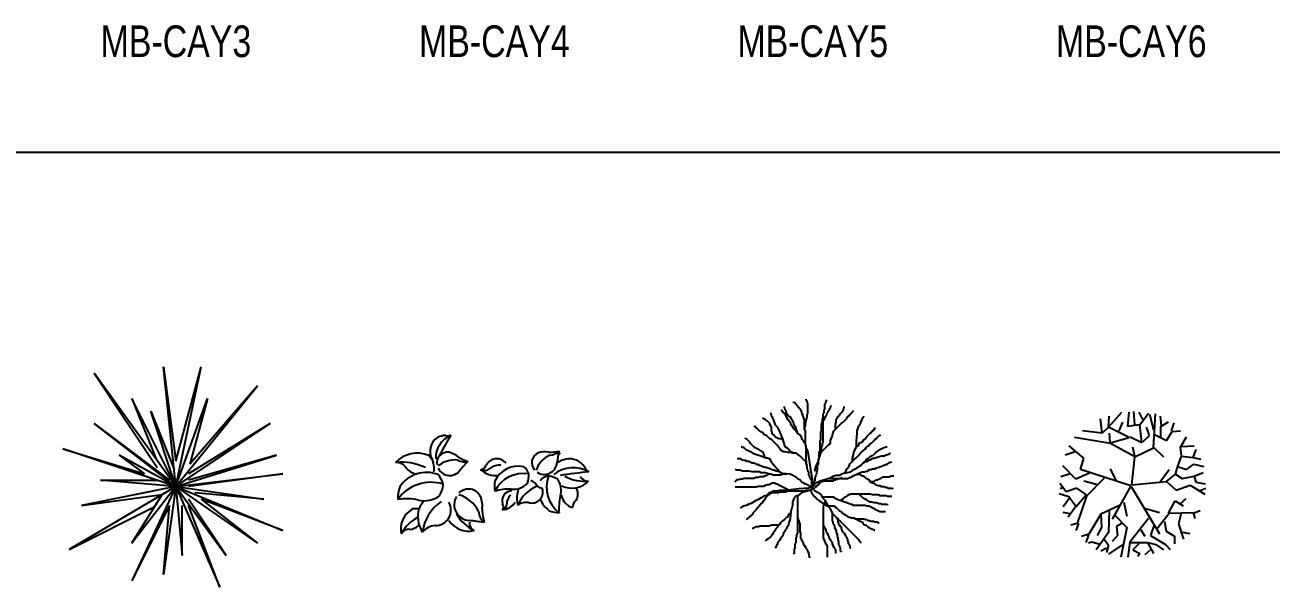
# Model space of a CAD drawing. Header units: millimetres. Extents: x 21129 to 2803301, y -510327 to 166837.
# Drawn here: x 231672 to 247403, y -114693 to -107597 of the extents above; entities that cross this region are included whole.
import ezdxf
from ezdxf.enums import TextEntityAlignment as Align

# ---------------------------------------------------------------- set-up
doc = ezdxf.new("R2010")
doc.units = ezdxf.units.MM
doc.layers.add('....13_TNT_F_TREE', color=76, linetype='Continuous', transparency=0.5)
doc.layers.add('....20_TNT_N_TEXT', color=9, linetype='Continuous')
doc.styles.add('.TNT_A_TXT_3_NOTE', font='uromans.shx', dxfattribs={"width": 0.8})

# ---------------------------------------------------------------- blocks, each defined once
blk = doc.blocks.new('mb-cay23')
for p, q in [((417.4, 203.6), (414.1, 207.2)), ((-568.5, -37.2), (-564.3, -33))]:
    blk.add_line(p, q)
for centre, radius, start, end in [((-210.9, 177.3), 159.5, 113.24284, 181.26672), ((-303.2, 191.7), 130.2, 92.13586, 115.48298), ((1771.3, -929.9), 2398.8, 148.49121, 151.99036), ((-293.9, 372), 52.2, 254.29606, 292.58316), ((-302.6, 222.5), 103.5, 123.1109, 210.17785), ((-487.2, 22.9), 187.3, 67.07665, 136.97373), ((-485.8, 116.9), 106.2, 346.18787, 47.61299), ((-296, 149.6), 66.8, 80.6174, 192.05074), ((-250.3, 5.3), 161.9, 83.1043, 129.80405), ((-314.5, 87.7), 131.2, 49.02134, 77.06926), ((-188.6, 244), 88.7, 241.52665, 284.23866), ((-94.2, 395), 247.8, 237.19368, 252.95389), ((1053.7, -985.7), 1672.6, 136.85723, 139.44468), ((15.1, 98.6), 76.3, 39.61212, 149.54263), ((302.7, 149.4), 66.8, 111.82008, 223.25342), ((416.5, 49.7), 161.9, 114.30698, 161.00673), ((319, 86.9), 131.2, 80.22402, 108.27194), ((348.2, 463.9), 247.8, 268.39636, 284.15657), ((345.7, 285.9), 88.7, 272.72933, 315.44134), ((474.2, 44.5), 129.4, 70.23486, 127.94756), ((2045.3, -122.4), 1672.6, 168.05991, 170.64736), ((443.1, 21.8), 162.7, 39.25982, 62.60693), ((-581.9, -177.5), 330.8, 63.60859, 97.3267), ((-617.8, 78.3), 72.6, 31.60659, 94.95917), ((-427.4, -114.7), 203.2, 68.86284, 146.62924), ((-470.6, 189.1), 112.5, 217.3971, 260.55409), ((-282, 149.1), 80.2, 205.353, 323.90337), ((-94, 149.8), 45.1, 279.18939, 343.83887), ((-63.6, 154.9), 54.7, 244.99369, 309.24764), ((10.9, 216.7), 148.1, 228.74949, 275.46242), ((33.6, 34.5), 100, 85.44148, 128.70474), ((186.8, -124.2), 207, 81.43215, 153.06332), ((150.5, -34.2), 162.5, 77.55027, 155.31667), ((112.4, 37.4), 113.7, 22.25792, 49.98636), ((66, 71.9), 151.9, 339.81339, 3.23663), ((315, 156.2), 80.2, 236.55568, 355.10605), ((498.4, -81), 199.4, 60.36679, 128.39067), ((890.3, -2891.8), 2998.5, 95.61516, 99.11431), ((629.9, 148.7), 65.3, 201.42002, 239.70711), ((-399.5, -232.7), 258.8, 72.74473, 144.37589), ((-461, -19), 142.2, 13.57049, 41.29893), ((-511.8, 32.4), 189.9, 331.12596, 354.54921), ((202.8, 0), 202.8, 170.44417, 188.63626), ((117.9, 110.7), 128.6, 265.00595, 314.82419), ((352.6, -203.3), 221.6, 112.38122, 157.19826), ((211.1, -25.4), 65.7, 22.25824, 73.59873), ((441.6, -21.5), 162.5, 156.27014, 159.80812), ((364, -44.8), 113.7, 100.97778, 128.70623), ((537, -3.4), 207, 160.15202, 231.78318), ((321, -83.6), 151.9, 58.53326, 81.9565), ((293.1, -25.1), 128.6, 343.72582, 33.54405), ((490.3, 140), 149.8, 244.48395, 314.38103), ((573.2, 296.7), 264.6, 241.01589, 274.73399), ((592.7, 91), 58.1, 209.01388, 272.36647), ((-356.4, -82.3), 253.4, 161.75675, 179.94883), ((-554.4, -455.7), 377.7, 78.38825, 98.44243), ((-440.4, 70.6), 160.8, 256.31852, 306.13676), ((-153.3, -114.6), 100.2, 149.19368, 267.74405), ((-280.5, -247.5), 202.4, 26.94499, 73.64473), ((-162.5, -99.6), 83.5, 24.45808, 135.89142), ((-239.6, -123.6), 164, 352.86203, 20.90994), ((91.3, -319.2), 302.2, 87.07568, 107.12986), ((109.1, -89.6), 61, 89.35821, 199.28873), ((157.9, -111.5), 80, 135.18757, 178.45083), ((276.6, -74.5), 135.4, 169.02456, 198.48672), ((253.4, -63.2), 110.6, 152.64536, 172.45332), ((237.3, -35.8), 69.1, 254.09897, 17.06624), ((77.8, -447.1), 486.9, 62.40878, 66.49888), ((709.5, -135.3), 302.2, 165.79555, 185.84972), ((518.3, -39.9), 96.3, 188.82008, 254.92532), ((458.8, -48.6), 69.1, 327.2015, 35.79955), ((-441.1, -270.8), 149.8, 120.53083, 190.4279), ((-500.9, -225.2), 85, 71.28092, 101.06716), ((-344.8, -188.1), 138.3, 134.97872, 187.84843), ((-178.8, -324), 277.1, 124.28658, 172.59337), ((-371, -149.7), 97.1, 268.1982, 31.16547), ((10.3, -145.4), 110.9, 185.36733, 228.07935), ((232.8, -138.4), 309.8, 181.03436, 196.79457), ((21.5, -129.8), 36.1, 328.93548, 33.58496), ((34.9, -31.2), 118.5, 278.49558, 325.20851), ((34.1, -108.6), 43.8, 294.73978, 358.99373), ((201.7, -194.4), 93.7, 79.75393, 124.74426), ((441.6, -21.5), 162.5, 201.20139, 234.03653), ((418.3, 36.5), 202.8, 249.16404, 267.35613), ((557.7, -136), 64.5, 129.22992, 177.21358), ((-357.4, -427.1), 264.6, 118.30098, 150.78087), ((-313, -194), 169.2, 184.41967, 213.88183), ((-161.9, -132.9), 149.8, 213.23597, 283.13305), ((-9.7, -42), 264.6, 209.76791, 243.48602), ((-99.8, -227.9), 58.1, 177.76591, 241.11849), ((-401.7, -2291.2), 2090.8, 80.69792, 83.28537), ((-538.9, -328.4), 58.1, 85.06076, 148.41334), ((-540, -181), 90, 270.85127, 314.00826), ((-363.6, -363.4), 117.2, 95.14905, 140.13937)]:
    blk.add_arc(centre, radius, start, end)
blk = doc.blocks.new('mb-cay22')
for p, q in [((0, 0), (-515.9, 714.4)), ((-515.9, 714.4), (-119.1, 119.1)), ((0, 0), (-79.4, 754.1)), ((-79.4, 754.1), (0, 158.7)), ((0, 0), (158.7, 754.1)), ((0, 158.7), (158.7, 754.1)), ((0, 0), (515.9, 635)), ((515.9, 635), (87.8, 140.6)), ((0, 0), (-277.8, 555.6)), ((-277.8, 555.6), (-124.5, 172.4)), ((0, 0), (198.4, 555.6)), ((198.4, 555.6), (87.8, 140.6)), ((0, 0), (-158.7, 476.2)), ((-158.7, 476.2), (-11.3, 107.7)), ((0, 0), (-515.9, 396.9)), ((-515.9, 396.9), (-39.7, 39.7)), ((0, 0), (595.3, 396.9)), ((595.3, 396.9), (79.4, 79.4)), ((0, 0), (-714.4, 238.1)), ((-714.4, 238.1), (-198.4, 79.4)), ((0, 0), (-357.2, 198.4)), ((-357.2, 198.4), (-198.4, 79.4)), ((0, 0), (635, 198.4)), ((635, 198.4), (79.4, 39.7)), ((0, 0), (674.7, 79.4)), ((674.7, 79.4), (79.4, 0)), ((0, 0), (-674.7, -396.9)), ((0, 0), (-595.3, -119.1)), ((0, 0), (-476.2, 39.7)), ((-476.2, 39.7), (-119.1, 39.7)), ((0, 0), (-277.8, -595.3)), ((0, 0), (-277.8, -357.2)), ((0, 0), (-79.4, -555.6)), ((0, 0), (277.8, -635)), ((0, 0), (39.7, -436.6)), ((0, 0), (317.5, -436.6)), ((0, 0), (674.7, -277.8)), ((0, 0), (555.6, -79.4)), ((0, 0), (515.9, -357.2)), ((-595.3, -119.1), (-86.3, -50.8)), ((-277.8, -357.2), (-86.3, -50.8)), ((555.6, -79.4), (119.1, -39.7)), ((-674.7, -396.9), (-133.5, -126.3)), ((-39.7, -119.1), (-277.8, -595.3)), ((-79.4, -555.6), (-39.7, -119.1)), ((39.7, -436.6), (39.7, -119.1)), ((317.5, -436.6), (79.4, -79.4)), ((277.8, -635), (79.4, -119.1)), ((674.7, -277.8), (158.7, -79.4)), ((158.7, -79.4), (515.9, -357.2)), ((-277.8, -595.3), (-277.8, -595.3))]:
    blk.add_line(p, q)
blk = doc.blocks.new('mb-cay25')
for p, q in [((22.2, 389.3), (15.9, 473.4)), ((-184.2, 335.9), (-193.9, 427.6)), ((-143.1, 374.2), (-60.4, 469.4)), ((-143.1, 374.2), (-139.8, 442.7)), ((-76.4, 351), (-54.1, 404.9)), ((-22.2, 378.2), (-12.6, 469.4)), ((73, 423.6), (50.8, 469.4)), ((54.1, 389.3), (108.3, 461.8)), ((143.1, 355.1), (117.5, 454.3)), ((139.8, 244.3), (152.8, 458.3)), ((191, 381.8), (184.2, 442.7)), ((187.6, 378.2), (235.4, 408.5)), ((254.3, 351), (270.3, 400.9)), ((-184.2, 335.9), (-308.5, 351)), ((-143.1, 374.2), (-184.2, 335.9)), ((-12.6, 309.2), (-143.1, 374.2)), ((-133.5, 278.5), (-136.8, 335.9)), ((50.8, 389.3), (-22.2, 378.2)), ((66.7, 278.5), (54.1, 389.3)), ((73, 282.5), (114.6, 320.8)), ((114.6, 320.8), (95.3, 374.2)), ((146.5, 328.4), (222.4, 290.1)), ((187.6, 313.3), (187.6, 378.2)), ((222.4, 290.1), (257.7, 347.5)), ((257.7, 347.5), (311.4, 351)), ((-298.8, 179.3), (-391.2, 255.9)), ((-130.5, 271), (-359.3, 309.2)), ((-133.5, 275), (-12.6, 309.2)), ((22.2, 187.4), (-130.5, 271)), ((-6.3, 313.3), (66.7, 278.5)), ((22.2, 190.9), (9.7, 248.3)), ((22.2, 187.4), (139.8, 244.3)), ((139.8, 248.3), (203.6, 187.4)), ((311.4, 248.3), (349.6, 313.3)), ((318.1, 194.9), (311.4, 248.3)), ((314.8, 251.8), (397.5, 255.9)), ((-353, 217.6), (-416.3, 198.4)), ((-321.1, 106.8), (-298.8, 179.3)), ((2.8, 10.7), (22.2, 187.4)), ((292.5, 122.4), (318.1, 190.9)), ((318.1, 190.9), (391.2, 183.3)), ((391.2, 183.3), (410, 233.2)), ((391.2, 183.3), (439, 171.7)), ((-384.9, 80.1), (-445.3, 61.4)), ((-349.6, 45.8), (-432.3, 129.9)), ((-264, 84.1), (-349.6, 45.8)), ((-3.4, 4), (-321.1, 106.6)), ((-92.3, 34.2), (-130.5, 110.8)), ((181.3, 26.7), (238.4, 106.8)), ((279.9, 76.6), (292.5, 122.4)), ((292.5, 125.9), (349.6, 106.8)), ((349.6, 106.8), (394.1, 141.5)), ((394.1, 141.5), (457.9, 125.9)), ((397.5, 65), (454.5, 88.1)), ((-410, -34.2), (-451.6, 19.1)), ((-219.5, 11.6), (-298.8, 34.2)), ((-171.7, 53.4), (-282.9, -60.9)), ((-3.4, 4), (-121, -205.9)), ((0, 0), (177.3, -299.8)), ((2.8, 10.7), (222.4, 30.7)), ((222.4, 30.7), (279.9, 76.6)), ((222.4, 30.7), (282.9, -22.7)), ((279.9, 76.6), (321.1, 49.9)), ((282.9, -22.7), (371.9, 7.6)), ((321.1, 49.9), (397.5, 65)), ((371.9, 7.6), (464.2, -49.4)), ((397.5, 65), (407.1, 26.7)), ((407.1, 26.7), (467.5, 15.6)), ((-394.1, -65), (-454.5, -45.8)), ((-432.3, -7.6), (-448.2, -15.1)), ((-384.9, -68.5), (-429.3, -129.4)), ((-343.3, -11.1), (-410, -34.2)), ((-346.7, -129.4), (-394.1, -65)), ((-286.2, -56.9), (-346.7, -129.4)), ((-282.9, -53.4), (-343.3, -11.1)), ((-282.9, -60.9), (-340.4, -232.7)), ((311.4, -106.8), (346.2, -76.1)), ((429.3, -26.7), (470.5, -11.1)), ((-349.6, -125.9), (-397.5, -194.4)), ((-70.1, -118.4), (-191, -175.3)), ((-139.8, -152.6), (-143.1, -290.1)), ((-47.8, -99.2), (-28.5, -186.9)), ((82.7, -137.5), (178, -164.2)), ((235.4, -167.7), (276.6, -91.7)), ((276.6, -91.7), (327.4, -121.9)), ((391.2, -167.7), (435.6, -152.6)), ((-384.9, -171.7), (-429.3, -164.2)), ((-340.4, -232.7), (-381.5, -244.3)), ((-333.7, -232.7), (-349.6, -278.5)), ((-191, -175.3), (-266.9, -301.2)), ((-191, -175.3), (-187.6, -259.4)), ((-104.9, -179.3), (-28.5, -259.4)), ((-60.4, -232.7), (-92.3, -251.8)), ((108.3, -202), (-9.7, -351)), ((162, -266.9), (238.4, -167.7)), ((209.8, -221.1), (219.5, -282)), ((238.4, -167.7), (391.2, -164.2)), ((314.8, -167.7), (298.8, -236.7)), ((391.2, -164.2), (400.8, -202)), ((-266.9, -301.2), (-314.8, -316.8)), ((-270.3, -305.2), (-286.2, -354.6)), ((-143.1, -290.1), (-222.4, -400.4)), ((-187.6, -259.4), (-216.1, -309.2)), ((-86, -309.2), (-120.9, -347)), ((-92.3, -251.8), (-86, -309.2)), ((-28.5, -259.4), (-66.7, -446.2)), ((60.4, -274.5), (86, -312.8)), ((143.1, -247.8), (120.9, -309.2)), ((120.9, -309.2), (216.1, -366.2)), ((219.5, -282), (273.6, -312.8)), ((273.6, -312.8), (273.6, -362.6)), ((298.8, -236.7), (330.7, -331.9)), ((308.5, -286.1), (368.9, -297.7)), ((-251, -351), (-270.3, -358.6)), ((-193.9, -366.2), (-251, -351)), ((-155.7, -389.3), (-191, -408.5)), ((-171.7, -331.9), (-143.1, -370.2)), ((-143.1, -370.2), (-155.7, -416)), ((-47.8, -362.6), (-143.1, -427.1)), ((-9.7, -351), (-22.2, -446.2)), ((-6.3, -354.6), (101.6, -354.6)), ((47.8, -362.6), (9.7, -400.4)), ((101.6, -354.6), (139.8, -423.6)), ((104.9, -354.6), (155.7, -366.2)), ((155.7, -366.2), (203.6, -400.4)), ((216.1, -366.2), (244.7, -396.9)), ((9.7, -400.4), (54.1, -423.6)), ((54.1, -423.6), (41.5, -442.7)), ((120.9, -400.4), (86, -431.1))]:
    blk.add_line(p, q)
blk = doc.blocks.new('mb-cay24')
for p, q in [((-194.3, 479.4), (-199.4, 484.5)), ((-184.1, 464.1), (-194.3, 479.4)), ((-179, 494.7), (-179, 504.9)), ((-173.9, 489.6), (-179, 494.7)), ((-173.9, 484.5), (-173.9, 489.6)), ((-168.8, 474.3), (-173.9, 484.5)), ((-168.8, 469.2), (-168.8, 474.3)), ((-122.8, 530.4), (-122.8, 535.1)), ((-117.8, 530.4), (-122.8, 530.4)), ((-112.7, 525.3), (-117.8, 530.4)), ((-107.6, 525.3), (-112.7, 525.3)), ((-107.6, 520.2), (-107.6, 525.3)), ((-92.3, 504.9), (-107.6, 520.2)), ((-87.2, 494.7), (-92.3, 504.9)), ((-82.1, 494.7), (-87.2, 494.7)), ((-82.1, 489.6), (-82.1, 494.7)), ((-77, 484.5), (-82.1, 489.6)), ((-71.9, 474.3), (-77, 484.5)), ((-71.9, 469.2), (-71.9, 474.3)), ((-41.2, 545.7), (-41.2, 550.2)), ((-36.1, 535.5), (-41.2, 545.7)), ((-31, 520.2), (-36.1, 535.5)), ((-31, 459), (-31, 520.2)), ((71, 484.5), (76.1, 484.5)), ((71, 464.1), (71, 484.5)), ((76.1, 520.2), (81.2, 525.3)), ((76.1, 484.5), (76.1, 520.2)), ((81.2, 535.5), (86.3, 535.5)), ((81.2, 525.3), (81.2, 535.5)), ((86.3, 545.7), (87.1, 546.5)), ((86.3, 535.5), (86.3, 545.7)), ((96.5, 474.3), (101.6, 479.4)), ((96.5, 469.2), (96.5, 474.3)), ((101.6, 484.5), (106.7, 484.5)), ((101.6, 479.4), (101.6, 484.5)), ((106.7, 494.7), (111.8, 494.7)), ((106.7, 484.5), (106.7, 494.7)), ((111.8, 504.9), (116.9, 504.9)), ((111.8, 494.7), (111.8, 504.9)), ((116.9, 504.9), (116.9, 510)), ((183.3, 469.2), (193.5, 484.5)), ((193.5, 489.6), (198.6, 494.7)), ((193.5, 484.5), (193.5, 489.6)), ((198.6, 494.7), (198.6, 504.9)), ((239.4, 459), (259.8, 479.4)), ((-301.4, 423.3), (-318.2, 431.7)), ((-286.2, 413.1), (-301.4, 423.3)), ((-270.9, 397.8), (-286.2, 413.1)), ((-270.9, 392.7), (-270.9, 397.8)), ((-260.7, 448.8), (-265.8, 464.1)), ((-255.6, 438.6), (-260.7, 448.8)), ((-250.5, 428.4), (-255.6, 438.6)), ((-245.4, 418.2), (-250.5, 428.4)), ((-235.1, 387.6), (-245.4, 418.2)), ((-173.9, 459), (-184.1, 464.1)), ((-168.8, 443.7), (-173.9, 459)), ((-163.7, 459), (-168.8, 469.2)), ((-168.8, 438.6), (-168.8, 443.7)), ((-163.7, 433.5), (-168.8, 438.6)), ((-158.6, 453.9), (-163.7, 459)), ((-158.6, 423.3), (-163.7, 433.5)), ((-153.5, 443.7), (-158.6, 453.9)), ((-148.4, 413.1), (-158.6, 423.3)), ((-148.4, 438.6), (-153.5, 443.7)), ((-143.3, 438.6), (-148.4, 438.6)), ((-143.3, 402.9), (-148.4, 413.1)), ((-138.2, 433.5), (-143.3, 438.6)), ((-138.2, 397.8), (-143.3, 402.9)), ((-133.1, 423.3), (-138.2, 433.5)), ((-138.2, 392.7), (-138.2, 397.8)), ((-128, 418.2), (-133.1, 423.3)), ((-122.8, 402.9), (-128, 418.2)), ((-117.8, 387.6), (-122.8, 402.9)), ((-66.8, 464.1), (-71.9, 469.2)), ((-66.8, 459), (-66.8, 464.1)), ((-61.7, 448.8), (-66.8, 459)), ((-61.7, 443.7), (-61.7, 448.8)), ((-56.5, 433.5), (-61.7, 443.7)), ((-56.5, 428.4), (-56.5, 433.5)), ((-51.4, 418.2), (-56.5, 428.4)), ((-51.4, 362.1), (-51.4, 418.2)), ((-46.3, 397.8), (-41.2, 413.1)), ((-46.3, 382.5), (-46.3, 397.8)), ((-41.2, 423.3), (-36.1, 433.5)), ((-41.2, 413.1), (-41.2, 423.3)), ((-36.1, 453.9), (-31, 459)), ((-36.1, 433.5), (-36.1, 453.9)), ((55.7, 392.7), (60.8, 402.9)), ((60.8, 423.3), (65.9, 433.5)), ((60.8, 402.9), (60.8, 423.3)), ((65.9, 459), (71, 464.1)), ((65.9, 433.5), (65.9, 459)), ((65.9, 413.1), (71, 418.2)), ((65.9, 280.6), (65.9, 413.1)), ((71, 423.3), (76.1, 428.4)), ((71, 418.2), (71, 423.3)), ((76.1, 433.5), (81.2, 443.7)), ((76.1, 428.4), (76.1, 433.5)), ((81.2, 443.7), (86.3, 448.8)), ((86.3, 448.8), (91.4, 464.1)), ((91.4, 464.1), (96.5, 469.2)), ((132.3, 351.9), (178.2, 397.8)), ((142.5, 392.7), (147.6, 408)), ((147.6, 423.3), (152.7, 428.4)), ((147.6, 408), (147.6, 423.3)), ((152.7, 428.4), (157.8, 438.6)), ((157.8, 438.6), (168, 448.8)), ((168, 448.8), (173.1, 459)), ((173.1, 459), (183.3, 469.2)), ((178.2, 397.8), (193.5, 408)), ((193.5, 408), (203.7, 418.2)), ((203.7, 418.2), (213.9, 428.4)), ((213.9, 428.4), (224.1, 443.7)), ((224.1, 443.7), (229.2, 448.8)), ((229.2, 448.8), (234.3, 448.8)), ((234.3, 453.9), (239.4, 459)), ((234.3, 448.8), (234.3, 453.9)), ((290.4, 382.5), (300.6, 397.8)), ((300.6, 397.8), (305.7, 413.1)), ((305.7, 413.1), (310.9, 423.3)), ((310.9, 423.3), (316, 433.5)), ((316, 433.5), (321.1, 438.6)), ((321.1, 443.7), (321.1, 443.8)), ((321.1, 438.6), (321.1, 443.7)), ((-367.8, 377.5), (-370.3, 379.9)), ((-362.7, 377.5), (-367.8, 377.5)), ((-357.6, 367.2), (-362.7, 377.5)), ((-352.5, 367.2), (-357.6, 367.2)), ((-342.3, 357.1), (-352.5, 367.2)), ((-332.1, 346.8), (-342.3, 357.1)), ((-311.7, 336.7), (-332.1, 346.8)), ((-306.5, 326.4), (-311.7, 336.7)), ((-291.3, 321.4), (-306.5, 326.4)), ((-281.1, 311.1), (-291.3, 321.4)), ((-265.8, 382.5), (-270.9, 392.7)), ((-260.7, 372.3), (-265.8, 382.5)), ((-260.7, 351.9), (-260.7, 372.3)), ((-255.6, 341.7), (-260.7, 351.9)), ((-255.6, 331.5), (-255.6, 341.7)), ((-250.5, 326.4), (-255.6, 331.5)), ((-245.4, 326.4), (-250.5, 326.4)), ((-245.4, 321.4), (-245.4, 326.4)), ((-240.2, 321.4), (-245.4, 321.4)), ((-240.2, 316.3), (-240.2, 321.4)), ((-235.1, 311.1), (-240.2, 316.3)), ((-219.8, 372.3), (-235.1, 387.6)), ((-209.6, 351.9), (-219.8, 372.3)), ((-189.2, 301), (-209.6, 351.9)), ((-133.1, 382.5), (-138.2, 392.7)), ((-128, 377.5), (-133.1, 382.5)), ((-117.8, 362.1), (-128, 377.5)), ((-107.6, 372.3), (-117.8, 387.6)), ((-107.6, 351.9), (-117.8, 362.1)), ((-102.5, 357.1), (-107.6, 372.3)), ((-97.4, 336.7), (-107.6, 351.9)), ((-97.4, 341.7), (-102.5, 357.1)), ((-97.4, 336.7), (-97.4, 341.7)), ((-82.1, 326.4), (-97.4, 336.7)), ((-71.9, 311.1), (-82.1, 326.4)), ((-51.4, 372.3), (-46.3, 382.5)), ((-46.3, 351.9), (-51.4, 362.1)), ((-46.3, 265.3), (-46.3, 351.9)), ((50.6, 341.7), (55.7, 351.9)), ((50.6, 295.9), (50.6, 341.7)), ((55.7, 351.9), (55.7, 392.7)), ((116.9, 301), (122, 316.3)), ((122, 316.3), (127.2, 331.5)), ((127.2, 331.5), (132.3, 351.9)), ((142.5, 357.1), (142.5, 392.7)), ((142.5, 362.1), (142.5, 357.1)), ((275.1, 285.6), (280.2, 336.7)), ((280.2, 351.9), (290.4, 382.5)), ((280.2, 336.7), (280.2, 351.9)), ((331.3, 301), (341.5, 316.3)), ((341.5, 316.3), (351.7, 326.4)), ((351.7, 326.4), (361.9, 336.7)), ((361.9, 336.7), (372.1, 341.7)), ((372.1, 341.7), (377.2, 351.9)), ((377.2, 351.9), (387.4, 357.1)), ((387.4, 357.1), (392.5, 367.2)), ((392.5, 367.2), (394.8, 371.9)), ((407.8, 311.1), (412.9, 316.3)), ((412.9, 316.3), (418, 321.4)), ((418, 321.4), (423.1, 321.4)), ((423.1, 321.4), (426.9, 328.9)), ((-449.5, 249.9), (-451.7, 251.1)), ((-444.4, 244.9), (-449.5, 249.9)), ((-434.2, 244.9), (-444.4, 244.9)), ((-434.2, 239.8), (-434.2, 244.9)), ((-429.1, 239.8), (-434.2, 239.8)), ((-423.9, 234.7), (-429.1, 239.8)), ((-423.9, 301), (-423.9, 305.5)), ((-418.8, 301), (-423.9, 301)), ((-413.7, 295.9), (-418.8, 301)), ((-403.5, 285.6), (-413.7, 295.9)), ((-398.4, 280.6), (-403.5, 285.6)), ((-393.3, 270.3), (-398.4, 280.6)), ((-383.1, 260.2), (-393.3, 270.3)), ((-372.9, 249.9), (-383.1, 260.2)), ((-367.8, 244.9), (-372.9, 249.9)), ((-347.4, 234.7), (-367.8, 244.9)), ((-270.9, 301), (-281.1, 311.1)), ((-260.7, 295.9), (-270.9, 301)), ((-250.5, 285.6), (-260.7, 295.9)), ((-240.2, 275.5), (-250.5, 285.6)), ((-230, 265.3), (-240.2, 275.5)), ((-214.7, 301), (-235.1, 311.1)), ((-224.9, 260.2), (-230, 265.3)), ((-214.7, 244.9), (-224.9, 260.2)), ((-204.5, 301), (-214.7, 301)), ((-204.5, 234.7), (-214.7, 244.9)), ((-194.3, 295.9), (-204.5, 301)), ((-184.1, 295.9), (-194.3, 295.9)), ((-173.9, 249.9), (-189.2, 301)), ((-158.6, 239.8), (-173.9, 249.9)), ((-148.4, 229.5), (-158.6, 239.8)), ((-66.8, 295.9), (-71.9, 311.1)), ((-56.5, 285.6), (-66.8, 295.9)), ((-56.5, 280.6), (-56.5, 285.6)), ((-46.3, 270.3), (-56.5, 280.6)), ((-46.3, 265.3), (-46.3, 270.3)), ((-41.2, 244.9), (-46.3, 265.3)), ((-41.2, 260.2), (-46.3, 265.3)), ((-41.2, 142.9), (-41.2, 260.2)), ((-31, 224.5), (-41.2, 244.9)), ((45.5, 285.6), (50.6, 295.9)), ((45.5, 224.5), (45.5, 285.6)), ((55.7, 244.9), (60.8, 260.2)), ((55.7, 224.5), (55.7, 244.9)), ((60.8, 270.3), (65.9, 280.6)), ((60.8, 260.2), (60.8, 270.3)), ((65.9, 229.5), (81.2, 244.9)), ((81.2, 244.9), (91.4, 255.1)), ((91.4, 255.1), (101.6, 265.3)), ((101.6, 265.3), (111.8, 270.3)), ((111.8, 290.7), (116.9, 301)), ((111.8, 270.3), (111.8, 290.7)), ((264.9, 229.5), (270, 239.8)), ((270, 239.8), (275.1, 249.9)), ((275.1, 244.9), (275.1, 285.6)), ((275.1, 249.9), (280.2, 255.1)), ((280.2, 255.1), (290.4, 260.2)), ((290.4, 260.2), (295.5, 275.5)), ((295.5, 275.5), (310.9, 280.6)), ((310.9, 280.6), (321.1, 295.9)), ((321.1, 295.9), (331.3, 301)), ((331.3, 234.7), (336.4, 244.9)), ((336.4, 244.9), (346.6, 255.1)), ((346.6, 255.1), (356.8, 260.2)), ((356.8, 260.2), (361.9, 270.3)), ((361.9, 270.3), (367, 270.3)), ((367, 270.3), (372.1, 275.5)), ((372.1, 275.5), (387.4, 290.7)), ((387.4, 290.7), (392.5, 295.9)), ((392.5, 295.9), (397.6, 301)), ((397.6, 301), (402.7, 301)), ((402.7, 306), (407.8, 306)), ((402.7, 301), (402.7, 306)), ((407.8, 306), (407.8, 311.1)), ((428.2, 234.7), (448.6, 244.9)), ((448.6, 244.9), (463.9, 249.9)), ((463.9, 249.9), (468.8, 252.4)), ((-474.9, 173.5), (-477.9, 174.9)), ((-454.6, 173.5), (-474.9, 173.5)), ((-449.5, 168.4), (-454.6, 173.5)), ((-434.2, 163.3), (-449.5, 168.4)), ((-423.9, 163.3), (-434.2, 163.3)), ((-418.8, 229.5), (-423.9, 234.7)), ((-413.7, 158.2), (-423.9, 163.3)), ((-408.6, 224.5), (-418.8, 229.5)), ((-403.5, 158.2), (-413.7, 158.2)), ((-403.5, 224.5), (-408.6, 224.5)), ((-398.4, 219.4), (-403.5, 224.5)), ((-383.1, 148), (-403.5, 158.2)), ((-388.2, 219.4), (-398.4, 219.4)), ((-383.1, 214.3), (-388.2, 219.4)), ((-367.8, 204.1), (-383.1, 214.3)), ((-321.9, 188.8), (-367.8, 204.1)), ((-342.3, 234.7), (-347.4, 234.7)), ((-337.2, 229.5), (-342.3, 234.7)), ((-332.1, 224.5), (-337.2, 229.5)), ((-327, 224.5), (-332.1, 224.5)), ((-321.9, 219.4), (-327, 224.5)), ((-316.8, 219.4), (-321.9, 219.4)), ((-306.5, 183.7), (-321.9, 188.8)), ((-311.7, 209.2), (-316.8, 219.4)), ((-306.5, 199), (-311.7, 209.2)), ((-301.4, 183.7), (-306.5, 199)), ((-296.3, 178.6), (-306.5, 183.7)), ((-296.3, 178.6), (-301.4, 183.7)), ((-281.1, 178.6), (-296.3, 178.6)), ((-276, 173.5), (-281.1, 178.6)), ((-270.9, 173.5), (-276, 173.5)), ((-265.8, 163.3), (-270.9, 173.5)), ((-260.7, 153.1), (-265.8, 163.3)), ((-199.4, 224.5), (-204.5, 234.7)), ((-194.3, 224.5), (-199.4, 224.5)), ((-189.2, 219.4), (-194.3, 224.5)), ((-173.9, 219.4), (-189.2, 219.4)), ((-158.6, 214.3), (-173.9, 219.4)), ((-143.3, 214.3), (-158.6, 214.3)), ((-138.2, 219.4), (-148.4, 229.5)), ((-128, 209.2), (-143.3, 214.3)), ((-128, 214.3), (-138.2, 219.4)), ((-117.8, 209.2), (-128, 214.3)), ((-117.8, 209.2), (-128, 209.2)), ((-102.5, 209.2), (-117.8, 209.2)), ((-97.4, 204.1), (-102.5, 209.2)), ((-82.1, 193.9), (-97.4, 204.1)), ((-51.4, 163.3), (-82.1, 193.9)), ((-41.2, 153.1), (-51.4, 163.3)), ((-20.8, 163.3), (-31, 224.5)), ((-10.6, 91.9), (-20.8, 163.3)), ((30.2, 148), (35.3, 158.2)), ((35.3, 173.5), (40.4, 178.6)), ((35.3, 137.8), (35.3, 173.5)), ((35.3, 163.3), (40.4, 173.5)), ((35.3, 158.2), (35.3, 163.3)), ((40.4, 219.4), (45.5, 224.5)), ((40.4, 178.6), (40.4, 219.4)), ((40.4, 183.7), (45.5, 188.8)), ((40.4, 173.5), (40.4, 183.7)), ((45.5, 204.1), (50.6, 214.3)), ((45.5, 199), (50.6, 204.1)), ((45.5, 188.8), (45.5, 199)), ((50.6, 214.3), (65.9, 229.5)), ((50.6, 214.3), (55.7, 224.5)), ((50.6, 204.1), (50.6, 214.3)), ((244.5, 153.1), (254.7, 163.3)), ((249.6, 178.6), (254.7, 193.9)), ((249.6, 153.1), (249.6, 178.6)), ((254.7, 193.9), (259.8, 214.3)), ((254.7, 163.3), (259.8, 168.4)), ((259.8, 214.3), (264.9, 229.5)), ((259.8, 168.4), (275.1, 183.7)), ((275.1, 183.7), (285.3, 193.9)), ((285.3, 193.9), (295.5, 204.1)), ((295.5, 204.1), (305.7, 214.3)), ((305.7, 214.3), (321.1, 229.5)), ((321.1, 229.5), (331.3, 234.7)), ((321.1, 158.2), (341.5, 158.2)), ((326.2, 153.1), (336.4, 163.3)), ((336.4, 163.3), (341.5, 173.5)), ((341.5, 173.5), (351.7, 178.6)), ((341.5, 158.2), (351.7, 163.3)), ((351.7, 178.6), (361.9, 188.8)), ((351.7, 163.3), (356.8, 168.4)), ((356.8, 168.4), (361.9, 168.4)), ((361.9, 188.8), (382.3, 199)), ((361.9, 168.4), (372.1, 173.5)), ((372.1, 173.5), (377.2, 178.6)), ((377.2, 178.6), (387.4, 178.6)), ((382.3, 199), (397.6, 214.3)), ((387.4, 178.6), (397.6, 183.7)), ((397.6, 214.3), (412.9, 224.5)), ((397.6, 183.7), (402.7, 183.7)), ((402.7, 183.7), (418, 188.8)), ((412.9, 224.5), (428.2, 234.7)), ((418, 188.8), (433.3, 193.9)), ((433.3, 193.9), (453.7, 193.9)), ((453.7, 193.9), (458.8, 199)), ((458.8, 199), (469, 199)), ((469, 199), (474.1, 204.1)), ((474.1, 204.1), (484.3, 204.1)), ((484.3, 209.2), (489.5, 209.2)), ((484.3, 204.1), (484.3, 209.2)), ((494.6, 153.1), (499.5, 158)), ((-490.2, 107.2), (-490.3, 107.3)), ((-480, 102.1), (-490.2, 107.2)), ((-459.7, 102.1), (-480, 102.1)), ((-444.4, 97), (-459.7, 102.1)), ((-403.5, 97), (-444.4, 97)), ((-383.1, 91.9), (-403.5, 97)), ((-372.9, 148), (-383.1, 148)), ((-337.2, 91.9), (-383.1, 91.9)), ((-362.7, 142.9), (-372.9, 148)), ((-357.6, 137.8), (-362.7, 142.9)), ((-347.4, 137.8), (-357.6, 137.8)), ((-337.2, 132.7), (-347.4, 137.8)), ((-321.9, 127.6), (-337.2, 132.7)), ((-327, 86.8), (-337.2, 91.9)), ((-301.4, 86.8), (-327, 86.8)), ((-311.7, 122.5), (-321.9, 127.6)), ((-301.4, 122.5), (-311.7, 122.5)), ((-296.3, 117.4), (-301.4, 122.5)), ((-286.2, 81.7), (-301.4, 86.8)), ((-286.2, 117.4), (-296.3, 117.4)), ((-270.9, 112.3), (-286.2, 117.4)), ((-265.8, 76.6), (-286.2, 81.7)), ((-260.7, 107.2), (-270.9, 112.3)), ((-250.5, 137.8), (-260.7, 153.1)), ((-250.5, 102.1), (-260.7, 107.2)), ((-235.1, 122.5), (-250.5, 137.8)), ((-240.2, 102.1), (-250.5, 102.1)), ((-235.1, 97), (-240.2, 102.1)), ((-219.8, 107.2), (-235.1, 122.5)), ((-224.9, 97), (-235.1, 97)), ((-209.6, 91.9), (-224.9, 97)), ((-214.7, 97), (-219.8, 107.2)), ((-209.6, 91.9), (-214.7, 97)), ((-194.3, 81.7), (-209.6, 91.9)), ((-143.3, 76.6), (-194.3, 81.7)), ((-36.1, 153.1), (-41.2, 153.1)), ((-41.2, 153.1), (-36.1, 153.1)), ((-36.1, 132.7), (-41.2, 142.9)), ((-36.1, 112.3), (-36.1, 132.7)), ((-31, 107.2), (-36.1, 112.3)), ((-31, 97), (-31, 107.2)), ((-25.9, 91.9), (-31, 97)), ((-25.9, 71.5), (-25.9, 91.9)), ((-0.4, 30.7), (-10.6, 91.9)), ((14.9, 107.2), (20, 122.5)), ((14.9, 97), (14.9, 107.2)), ((20, 122.5), (25.1, 137.8)), ((25.1, 137.8), (30.2, 148)), ((25.1, 97), (30.2, 102.1)), ((25.1, 76.6), (25.1, 97)), ((30.2, 132.7), (35.3, 137.8)), ((30.2, 102.1), (30.2, 132.7)), ((168, 71.5), (188.4, 81.7)), ((188.4, 81.7), (239.4, 91.9)), ((198.6, 86.8), (203.7, 86.8)), ((203.7, 86.8), (208.8, 97)), ((208.8, 97), (213.9, 112.3)), ((213.9, 112.3), (229.2, 127.6)), ((229.2, 127.6), (234.3, 142.9)), ((234.3, 142.9), (244.5, 153.1)), ((239.4, 91.9), (259.8, 107.2)), ((254.7, 66.4), (285.3, 81.7)), ((259.8, 107.2), (280.2, 117.4)), ((280.2, 117.4), (295.5, 127.6)), ((285.3, 81.7), (295.5, 86.8)), ((295.5, 127.6), (310.9, 137.8)), ((295.5, 86.8), (310.9, 91.9)), ((310.9, 137.8), (316, 148)), ((310.9, 91.9), (326.2, 91.9)), ((316, 148), (326.2, 153.1)), ((326.2, 91.9), (336.4, 97)), ((336.4, 97), (346.6, 97)), ((346.6, 97), (351.7, 102.1)), ((351.7, 102.1), (356.8, 107.2)), ((356.8, 107.2), (367, 107.2)), ((367, 107.2), (377.2, 112.3)), ((377.2, 112.3), (392.5, 112.3)), ((392.5, 112.3), (402.7, 117.4)), ((402.7, 117.4), (418, 122.5)), ((418, 122.5), (433.3, 127.6)), ((433.3, 127.6), (443.5, 132.7)), ((443.5, 132.7), (458.8, 137.8)), ((458.8, 137.8), (469, 137.8)), ((469, 137.8), (474.1, 148)), ((474.1, 148), (479.2, 148)), ((479.2, 148), (484.3, 153.1)), ((484.3, 153.1), (494.6, 153.1)), ((-480, 40.9), (-493.1, 27.9)), ((-469.8, 40.9), (-480, 40.9)), ((-454.6, 46), (-469.8, 40.9)), ((-444.4, 46), (-454.6, 46)), ((-434.2, 51.1), (-444.4, 46)), ((-372.9, 51.1), (-434.2, 51.1)), ((-357.6, 56.2), (-372.9, 51.1)), ((-342.3, 56.2), (-357.6, 56.2)), ((-342.3, 0.1), (-357.6, -5)), ((-332.1, 61.3), (-342.3, 56.2)), ((-311.7, 0.1), (-342.3, 0.1)), ((-311.7, 61.3), (-332.1, 61.3)), ((-301.4, 66.4), (-311.7, 61.3)), ((-301.4, 5.2), (-311.7, 0.1)), ((-296.3, 66.4), (-301.4, 66.4)), ((-286.2, 10.3), (-301.4, 5.2)), ((-286.2, 71.5), (-296.3, 66.4)), ((-281.1, 76.6), (-286.2, 71.5)), ((-276, 10.3), (-286.2, 10.3)), ((-270.9, 76.6), (-281.1, 76.6)), ((-255.6, 20.5), (-276, 10.3)), ((-250.5, 71.5), (-265.8, 76.6)), ((-240.2, 20.5), (-255.6, 20.5)), ((-204.5, 71.5), (-250.5, 71.5)), ((-230, 15.4), (-240.2, 20.5)), ((-219.8, 15.4), (-230, 15.4)), ((-209.6, 5.2), (-219.8, 15.4)), ((-189.2, -5), (-209.6, 5.2)), ((-194.3, 76.6), (-204.5, 71.5)), ((-163.7, 76.6), (-194.3, 76.6)), ((-122.8, 66.4), (-143.3, 76.6)), ((-102.5, 56.2), (-122.8, 66.4)), ((-92.3, 46), (-102.5, 56.2)), ((-82.1, 40.9), (-92.3, 46)), ((-66.8, 25.6), (-82.1, 40.9)), ((-56.5, 20.5), (-66.8, 25.6)), ((-46.3, 15.4), (-56.5, 20.5)), ((-31, 10.3), (-46.3, 15.4)), ((-15.7, 0.1), (-31, 10.3)), ((-20.8, 66.4), (-25.9, 71.5)), ((-20.8, 61.3), (-20.8, 66.4)), ((-15.7, 56.2), (-20.8, 61.3)), ((-15.7, 51.1), (-15.7, 56.2)), ((-10.6, 46), (-15.7, 51.1)), ((-5.5, -5), (-15.7, 0.1)), ((-5.5, 35.8), (-10.6, 46)), ((-5.5, -5), (-5.5, 35.8)), ((-0.4, 10.3), (-0.4, 30.7)), ((-0.4, -5), (4.7, 10.3)), ((4.7, 10.3), (25.1, 25.6)), ((9.8, 30.7), (14.9, 35.8)), ((9.8, 0.1), (9.8, 30.7)), ((14.9, 56.2), (20, 61.3)), ((14.9, 35.8), (14.9, 56.2)), ((20, 71.5), (25.1, 76.6)), ((20, 61.3), (20, 71.5)), ((20, -5), (25.1, 0.1)), ((25.1, 25.6), (45.5, 35.8)), ((25.1, 5.2), (30.2, 10.3)), ((25.1, 0.1), (25.1, 5.2)), ((30.2, 10.3), (35.3, 10.3)), ((35.3, 10.3), (40.4, 15.4)), ((40.4, 20.5), (45.5, 20.5)), ((40.4, 15.4), (40.4, 20.5)), ((45.5, 35.8), (96.5, 51.1)), ((45.5, 25.6), (50.6, 30.7)), ((45.5, 20.5), (45.5, 25.6)), ((50.6, 30.7), (60.8, 30.7)), ((60.8, 30.7), (71, 35.8)), ((71, 35.8), (132.3, 35.8)), ((96.5, 51.1), (116.9, 56.2)), ((106.7, 51.1), (224.1, 51.1)), ((116.9, 56.2), (132.3, 66.4)), ((132.3, 66.4), (147.6, 71.5)), ((132.3, 40.9), (142.5, 40.9)), ((132.3, 35.8), (132.3, 40.9)), ((142.5, 40.9), (147.6, 46)), ((147.6, 71.5), (168, 71.5)), ((147.6, 46), (157.8, 46)), ((157.8, 46), (162.9, 51.1)), ((162.9, 51.1), (173.1, 51.1)), ((173.1, 51.1), (178.2, 56.2)), ((178.2, 56.2), (183.3, 56.2)), ((224.1, 51.1), (229.2, 56.2)), ((229.2, 56.2), (239.4, 56.2)), ((239.4, 56.2), (244.5, 61.3)), ((244.5, 61.3), (254.7, 66.4)), ((280.2, 76.6), (295.5, 76.6)), ((295.5, 76.6), (310.9, 66.4)), ((310.9, 66.4), (321.1, 66.4)), ((321.1, 66.4), (326.2, 61.3)), ((326.2, 61.3), (336.4, 51.1)), ((336.4, 51.1), (341.5, 51.1)), ((341.5, 51.1), (346.6, 46)), ((346.6, 46), (351.7, 46)), ((351.7, 46), (356.8, 35.8)), ((356.8, 35.8), (367, 25.6)), ((367, 30.7), (387.4, 30.7)), ((367, 25.6), (382.3, 20.5)), ((382.3, 20.5), (392.5, 15.4)), ((387.4, 30.7), (392.5, 35.8)), ((392.5, 35.8), (397.6, 40.9)), ((392.5, 15.4), (397.6, 10.3)), ((397.6, 40.9), (407.8, 40.9)), ((397.6, 10.3), (412.9, 5.2)), ((407.8, 40.9), (412.9, 46)), ((412.9, 46), (418, 46)), ((412.9, 5.2), (423.1, 5.2)), ((418, 46), (423.1, 51.1)), ((423.1, 51.1), (428.2, 51.1)), ((423.1, 5.2), (433.3, 0.1)), ((428.2, 51.1), (433.3, 56.2)), ((433.3, 56.2), (438.4, 56.2)), ((433.3, 0.1), (448.6, 0.1)), ((438.4, 56.2), (443.5, 61.3)), ((443.5, 61.3), (484.3, 61.3)), ((448.6, 0.1), (453.7, -5)), ((484.3, 61.3), (494.6, 66.4)), ((494.6, 66.4), (511, 66.4)), ((-357.6, -5), (-490.5, -5)), ((-327, -71.3), (-342.3, -81.5)), ((-311.7, -61.1), (-327, -71.3)), ((-291.3, -56), (-311.7, -61.1)), ((-301.4, -76.4), (-306.5, -86.6)), ((-296.3, -71.3), (-301.4, -76.4)), ((-291.3, -61.1), (-296.3, -71.3)), ((-276, -40.7), (-291.3, -56)), ((-281.1, -56), (-291.3, -61.1)), ((-276, -45.8), (-281.1, -56)), ((-260.7, -35.6), (-276, -40.7)), ((-265.8, -45.8), (-276, -45.8)), ((-214.7, -40.7), (-265.8, -40.7)), ((-265.8, -40.7), (-265.8, -45.8)), ((-250.5, -30.5), (-260.7, -35.6)), ((-230, -30.5), (-250.5, -30.5)), ((-209.6, -25.4), (-230, -30.5)), ((-209.6, -35.6), (-214.7, -40.7)), ((-189.2, -25.4), (-209.6, -25.4)), ((-168.8, -35.6), (-209.6, -35.6)), ((-168.8, -15.2), (-189.2, -5)), ((-138.2, -20.3), (-189.2, -25.4)), ((-148.4, -25.4), (-168.8, -15.2)), ((-163.7, -30.5), (-168.8, -35.6)), ((-51.4, -30.5), (-163.7, -30.5)), ((-138.2, -30.5), (-148.4, -25.4)), ((-87.2, -15.2), (-138.2, -20.3)), ((-117.8, -71.3), (-122.8, -81.5)), ((-107.6, -61.1), (-117.8, -71.3)), ((-92.3, -56), (-107.6, -61.1)), ((-97.4, -61.1), (-97.4, -295.6)), ((-71.9, -40.7), (-92.3, -56)), ((-25.9, -10.1), (-87.2, -15.2)), ((-20.8, -25.4), (-71.9, -40.7)), ((-46.3, -25.4), (-51.4, -30.5)), ((-25.9, -25.4), (-46.3, -25.4)), ((-10.6, -5), (-25.9, -10.1)), ((-5.5, -15.2), (-20.8, -25.4)), ((4.7, -5), (-10.6, -5)), ((-10.6, -25.4), (-10.6, -30.5)), ((-10.6, -30.5), (-5.5, -45.8)), ((4.7, -5), (-5.5, -5)), ((9.8, -10.1), (-5.5, -15.2)), ((-5.5, -15.2), (-0.4, -15.2)), ((-5.5, -45.8), (-0.4, -50.9)), ((-0.4, -10.1), (-0.4, -5)), ((-0.4, -15.2), (9.8, -25.4)), ((-0.4, -50.9), (4.7, -61.1)), ((4.7, -61.1), (9.8, -61.1)), ((9.8, -25.4), (30.2, -35.6)), ((9.8, -61.1), (9.8, -66.2)), ((9.8, -66.2), (14.9, -66.2)), ((14.9, -5), (20, -5)), ((14.9, -66.2), (30.2, -81.5)), ((30.2, -35.6), (50.6, -50.9)), ((50.6, -50.9), (60.8, -71.3)), ((60.8, -71.3), (76.1, -86.6)), ((65.9, -66.2), (132.3, -66.2)), ((132.3, -66.2), (137.4, -71.3)), ((137.4, -71.3), (157.8, -81.5)), ((183.3, -81.5), (193.5, -76.4)), ((193.5, -76.4), (203.7, -66.2)), ((203.7, -66.2), (213.9, -61.1)), ((213.9, -61.1), (219, -56)), ((219, -56), (224.1, -50.9)), ((224.1, -50.9), (234.3, -50.9)), ((234.3, -50.9), (239.4, -45.8)), ((239.4, -45.8), (361.9, -45.8)), ((275.1, -45.8), (295.5, -45.8)), ((295.5, -45.8), (300.6, -56)), ((300.6, -56), (305.7, -61.1)), ((305.7, -61.1), (316, -71.3)), ((316, -71.3), (321.1, -76.4)), ((321.1, -76.4), (326.2, -76.4)), ((326.2, -76.4), (336.4, -81.5)), ((361.9, -45.8), (377.2, -50.9)), ((377.2, -50.9), (412.9, -50.9)), ((412.9, -50.9), (423.1, -56)), ((423.1, -56), (463.9, -56)), ((453.7, -5), (469, -5)), ((463.9, -56), (474.1, -61.1)), ((469, -5), (474.1, -10.1)), ((474.1, -10.1), (499.7, -10.1)), ((474.1, -61.1), (498.7, -61.1)), ((499.7, -10.1), (507.1, -13.8)), ((-444.4, -127.4), (-457.7, -136.2)), ((-429.1, -122.2), (-444.4, -127.4)), ((-413.7, -117.2), (-429.1, -122.2)), ((-403.5, -112.1), (-413.7, -117.2)), ((-388.2, -107), (-403.5, -112.1)), ((-378, -101.9), (-388.2, -107)), ((-362.7, -91.7), (-378, -101.9)), ((-357.6, -147.8), (-367.8, -157.9)), ((-342.3, -81.5), (-362.7, -91.7)), ((-347.4, -132.5), (-357.6, -147.8)), ((-337.2, -122.2), (-347.4, -132.5)), ((-327, -107), (-337.2, -122.2)), ((-316.8, -101.9), (-327, -107)), ((-311.7, -91.7), (-316.8, -101.9)), ((-306.5, -86.6), (-311.7, -91.7)), ((-138.2, -152.9), (-143.3, -203.8)), ((-133.1, -137.6), (-138.2, -152.9)), ((-128, -117.2), (-133.1, -137.6)), ((-122.8, -86.6), (-128, -96.8)), ((-128, -96.8), (-128, -117.2)), ((-122.8, -81.5), (-122.8, -86.6)), ((30.2, -81.5), (35.3, -86.6)), ((35.3, -86.6), (40.4, -86.6)), ((40.4, -86.6), (40.4, -91.7)), ((40.4, -91.7), (45.5, -91.7)), ((45.5, -91.7), (50.6, -96.8)), ((50.6, -96.8), (55.7, -96.8)), ((55.7, -96.8), (55.7, -101.9)), ((55.7, -101.9), (60.8, -101.9)), ((60.8, -101.9), (65.9, -107)), ((65.9, -107), (76.1, -112.1)), ((71, -117.2), (65.9, -127.4)), ((65.9, -127.4), (65.9, -326.2)), ((81.2, -91.7), (71, -101.9)), ((71, -101.9), (71, -117.2)), ((76.1, -86.6), (96.5, -127.4)), ((76.1, -112.1), (81.2, -117.2)), ((81.2, -117.2), (91.4, -122.2)), ((91.4, -122.2), (96.5, -122.2)), ((96.5, -122.2), (96.5, -127.4)), ((96.5, -127.4), (101.6, -127.4)), ((96.5, -127.4), (106.7, -137.6)), ((101.6, -122.2), (137.4, -122.2)), ((106.7, -137.6), (116.9, -152.9)), ((116.9, -152.9), (122, -168.2)), ((137.4, -122.2), (137.4, -127.4)), ((137.4, -127.4), (147.6, -132.5)), ((147.6, -132.5), (157.8, -142.6)), ((157.8, -81.5), (173.1, -86.6)), ((157.8, -142.6), (162.9, -147.8)), ((162.9, -147.8), (168, -152.9)), ((168, -152.9), (178.2, -157.9)), ((173.1, -86.6), (178.2, -86.6)), ((173.1, -86.6), (183.3, -91.7)), ((178.2, -86.6), (183.3, -81.5)), ((183.3, -91.7), (213.9, -101.9)), ((213.9, -101.9), (229.2, -107)), ((229.2, -107), (244.5, -112.1)), ((244.5, -112.1), (254.7, -117.2)), ((254.7, -117.2), (331.3, -117.2)), ((331.3, -117.2), (341.5, -122.2)), ((336.4, -81.5), (341.5, -86.6)), ((341.5, -86.6), (346.6, -91.7)), ((341.5, -122.2), (356.8, -122.2)), ((346.6, -91.7), (351.7, -91.7)), ((351.7, -91.7), (356.8, -96.8)), ((356.8, -96.8), (372.1, -96.8)), ((356.8, -122.2), (361.9, -127.4)), ((361.9, -127.4), (382.3, -137.6)), ((372.1, -96.8), (387.4, -101.9)), ((382.3, -137.6), (392.5, -142.6)), ((387.4, -101.9), (402.7, -101.9)), ((392.5, -142.6), (402.7, -147.8)), ((402.7, -101.9), (418, -107)), ((402.7, -147.8), (423.1, -157.9)), ((418, -107), (428.2, -107)), ((428.2, -107), (433.3, -112.1)), ((433.3, -112.1), (469, -112.1)), ((469, -112.1), (469, -117.2)), ((-418.8, -209), (-421.6, -209)), ((-413.7, -203.8), (-418.8, -209)), ((-398.4, -188.6), (-413.7, -203.8)), ((-393.3, -188.6), (-398.4, -188.6)), ((-388.2, -183.4), (-393.3, -188.6)), ((-383.1, -178.3), (-388.2, -183.4)), ((-378, -168.2), (-383.1, -178.3)), ((-367.8, -157.9), (-378, -168.2)), ((-204.5, -229.4), (-209.6, -239.5)), ((-194.3, -219.1), (-204.5, -229.4)), ((-179, -209), (-194.3, -219.1)), ((-168.8, -198.7), (-179, -209)), ((-158.6, -193.7), (-168.8, -198.7)), ((-153.5, -178.3), (-158.6, -188.6)), ((-158.6, -188.6), (-158.6, -193.7)), ((-148.4, -173.3), (-153.5, -178.3)), ((-148.4, -224.2), (-153.5, -239.5)), ((-138.2, -173.3), (-148.4, -173.3)), ((-143.3, -203.8), (-148.4, -224.2)), ((-138.2, -168.2), (-138.2, -173.3)), ((-97.4, -188.6), (-97.4, -198.7)), ((-97.4, -198.7), (-92.3, -209)), ((-92.3, -209), (-87.2, -219.1)), ((-87.2, -219.1), (-87.2, -224.2)), ((-87.2, -224.2), (-82.1, -234.4)), ((-82.1, -234.4), (-82.1, -285.4)), ((65.9, -234.4), (65.9, -244.6)), ((122, -168.2), (137.4, -183.4)), ((122, -168.2), (122, -219.1)), ((127.2, -168.2), (122, -168.2)), ((122, -219.1), (127.2, -224.2)), ((127.2, -224.2), (127.2, -234.4)), ((127.2, -234.4), (132.3, -239.5)), ((137.4, -183.4), (147.6, -193.7)), ((147.6, -193.7), (157.8, -209)), ((157.8, -198.7), (157.8, -224.2)), ((157.8, -209), (173.1, -219.1)), ((157.8, -224.2), (162.9, -229.4)), ((162.9, -229.4), (162.9, -239.5)), ((173.1, -219.1), (224.1, -270.1)), ((178.2, -157.9), (188.4, -168.2)), ((188.4, -168.2), (193.5, -173.3)), ((193.5, -173.3), (203.7, -178.3)), ((203.7, -178.3), (219, -188.6)), ((219, -188.6), (229.2, -193.7)), ((229.2, -193.7), (234.3, -193.7)), ((234.3, -193.7), (239.4, -198.7)), ((239.4, -198.7), (259.8, -198.7)), ((259.8, -198.7), (270, -203.8)), ((264.9, -203.8), (326.2, -203.8)), ((270, -203.8), (280.2, -209)), ((280.2, -209), (290.4, -214)), ((290.4, -214), (295.5, -219.1)), ((295.5, -219.1), (300.6, -219.1)), ((300.6, -219.1), (310.9, -224.2)), ((310.9, -224.2), (316, -234.4)), ((316, -234.4), (321.1, -239.5)), ((326.2, -203.8), (331.3, -209)), ((331.3, -209), (341.5, -209)), ((341.5, -209), (346.6, -214)), ((346.6, -214), (356.8, -214)), ((356.8, -214), (367, -219.1)), ((367, -219.1), (382.3, -219.1)), ((382.3, -219.1), (392.5, -224.2)), ((392.5, -224.2), (407.8, -224.2)), ((407.8, -224.2), (412.9, -229.4)), ((412.9, -229.4), (418, -229.4)), ((423.1, -157.9), (458.8, -157.9)), ((-378, -265), (-382.4, -265)), ((-357.6, -254.8), (-378, -265)), ((-342.3, -254.8), (-357.6, -254.8)), ((-337.2, -249.8), (-342.3, -254.8)), ((-276, -249.8), (-337.2, -249.8)), ((-260.7, -244.6), (-276, -249.8)), ((-260.7, -310.9), (-265.8, -316)), ((-214.7, -244.6), (-260.7, -244.6)), ((-255.6, -305.8), (-260.7, -310.9)), ((-250.5, -295.6), (-255.6, -305.8)), ((-240.2, -280.3), (-250.5, -295.6)), ((-235.1, -270.1), (-240.2, -280.3)), ((-224.9, -259.9), (-235.1, -270.1)), ((-219.8, -249.8), (-224.9, -259.9)), ((-214.7, -244.6), (-219.8, -249.8)), ((-209.6, -239.5), (-214.7, -244.6)), ((-189.2, -310.9), (-194.3, -316)), ((-184.1, -295.6), (-189.2, -310.9)), ((-179, -285.4), (-184.1, -295.6)), ((-173.9, -275.2), (-179, -285.4)), ((-168.8, -270.1), (-173.9, -275.2)), ((-163.7, -259.9), (-168.8, -270.1)), ((-158.6, -249.8), (-163.7, -259.9)), ((-153.5, -239.5), (-158.6, -249.8)), ((-97.4, -295.6), (-102.5, -305.8)), ((-102.5, -305.8), (-102.5, -316)), ((-82.1, -285.4), (-77, -295.6)), ((-77, -295.6), (-77, -331.3)), ((65.9, -244.6), (71, -254.8)), ((71, -254.8), (76.1, -265)), ((76.1, -265), (81.2, -270.1)), ((81.2, -270.1), (81.2, -280.3)), ((81.2, -280.3), (86.3, -285.4)), ((86.3, -285.4), (86.3, -290.5)), ((86.3, -290.5), (91.4, -295.6)), ((91.4, -295.6), (96.5, -305.8)), ((96.5, -305.8), (96.5, -310.9)), ((96.5, -310.9), (101.6, -316)), ((132.3, -239.5), (137.4, -249.8)), ((137.4, -249.8), (137.4, -259.9)), ((137.4, -259.9), (142.5, -270.1)), ((142.5, -270.1), (147.6, -280.3)), ((147.6, -280.3), (147.6, -290.5)), ((147.6, -290.5), (152.7, -300.7)), ((152.7, -300.7), (152.7, -316)), ((162.9, -239.5), (168, -239.5)), ((168, -239.5), (168, -244.6)), ((168, -244.6), (173.1, -249.8)), ((173.1, -249.8), (178.2, -254.8)), ((178.2, -254.8), (178.2, -265)), ((178.2, -265), (183.3, -275.2)), ((183.3, -275.2), (188.4, -285.4)), ((188.4, -285.4), (198.6, -295.6)), ((198.6, -295.6), (203.7, -305.8)), ((203.7, -305.8), (208.8, -310.9)), ((208.8, -310.9), (208.8, -316)), ((224.1, -270.1), (244.5, -290.5)), ((244.5, -290.5), (259.8, -305.8)), ((259.8, -305.8), (290.4, -336.4)), ((321.1, -239.5), (336.4, -244.6)), ((336.4, -244.6), (346.6, -254.8)), ((346.6, -254.8), (367, -265)), ((367, -265), (377.2, -270.1)), ((377.2, -270.1), (382.3, -270.1)), ((382.3, -270.1), (387.4, -275.2)), ((387.4, -275.2), (391.5, -275.2)), ((-296.3, -341.5), (-300.5, -345.7)), ((-291.3, -336.4), (-296.3, -341.5)), ((-281.1, -331.3), (-291.3, -336.4)), ((-265.8, -316), (-281.1, -331.3)), ((-235.1, -387.4), (-236.1, -388.4)), ((-230, -372.1), (-235.1, -387.4)), ((-224.9, -367), (-230, -372.1)), ((-219.8, -351.7), (-224.9, -367)), ((-209.6, -341.5), (-219.8, -351.7)), ((-204.5, -331.3), (-209.6, -341.5)), ((-194.3, -316), (-204.5, -331.3)), ((-112.7, -392.5), (-117.8, -397.6)), ((-107.6, -356.8), (-112.7, -361.9)), ((-112.7, -361.9), (-112.7, -392.5)), ((-102.5, -316), (-107.6, -326.2)), ((-107.6, -326.2), (-107.6, -356.8)), ((-77, -331.3), (-71.9, -331.3)), ((-71.9, -331.3), (-71.9, -336.4)), ((-71.9, -336.4), (-66.8, -346.6)), ((-66.8, -346.6), (-61.7, -351.7)), ((-61.7, -351.7), (-61.7, -361.9)), ((-61.7, -361.9), (-51.4, -372.1)), ((-51.4, -372.1), (-46.3, -382.3)), ((-46.3, -382.3), (-41.2, -392.5)), ((-41.2, -392.5), (-36.1, -397.6)), ((65.9, -326.2), (71, -336.4)), ((71, -336.4), (76.1, -351.7)), ((76.1, -351.7), (81.2, -361.9)), ((81.2, -361.9), (91.4, -377.2)), ((91.4, -377.2), (91.4, -445.3)), ((101.6, -316), (101.6, -326.2)), ((101.6, -326.2), (106.7, -331.3)), ((106.7, -331.3), (111.8, -341.5)), ((111.8, -341.5), (122, -351.7)), ((122, -351.7), (122, -361.9)), ((122, -361.9), (127.2, -372.1)), ((127.2, -372.1), (132.3, -382.3)), ((132.3, -382.3), (137.4, -392.5)), ((137.4, -392.5), (142.5, -397.6)), ((152.7, -316), (157.8, -321.1)), ((157.8, -321.1), (157.8, -336.4)), ((157.8, -336.4), (162.9, -346.6)), ((162.9, -346.6), (162.9, -367)), ((162.9, -367), (168, -372.1)), ((168, -372.1), (168, -382.3)), ((168, -382.3), (173.1, -387.4)), ((173.1, -387.4), (173.1, -407.8)), ((208.8, -316), (213.9, -321.1)), ((213.9, -321.1), (213.9, -326.2)), ((213.9, -326.2), (219, -336.4)), ((219, -336.4), (219, -341.5)), ((219, -341.5), (224.1, -346.6)), ((224.1, -346.6), (224.1, -361.9)), ((224.1, -361.9), (229.2, -367)), ((229.2, -367), (229.2, -372.1)), ((229.2, -372.1), (234.3, -372.1)), ((234.3, -372.1), (234.3, -387.4)), ((234.3, -387.4), (239.4, -387.4)), ((290.4, -336.4), (295.5, -346.6)), ((295.5, -346.6), (300.6, -351.7)), ((300.6, -351.7), (304.7, -355.8)), ((-122.8, -423.1), (-122.8, -428.2)), ((-117.8, -423.1), (-122.8, -423.1)), ((-117.8, -397.6), (-117.8, -423.1)), ((-36.1, -397.6), (-36.1, -402.7)), ((-36.1, -402.7), (-31, -407.8)), ((-31, -407.8), (-31, -412.9)), ((-31, -412.9), (-25.9, -423.1)), ((-25.9, -423.1), (-25.9, -438.4)), ((-25.9, -438.4), (-20.8, -443.5)), ((-20.8, -443.5), (-20.8, -451.3)), ((142.5, -397.6), (142.5, -418)), ((142.5, -418), (147.6, -418)), ((173.1, -407.8), (178.2, -407.8)), ((178.2, -407.8), (178.2, -412.9))]:
    blk.add_line(p, q)

msp = doc.modelspace()

# ---------------------------------------------------------------- linework, layer by layer
at = {"layer": '....13_TNT_F_TREE'}
msp.add_line((221892.4, -109202.9), (305892.4, -109202.9), dxfattribs=at)

# ---------------------------------------------------------------- block references
at = {"layer": '....13_TNT_F_TREE', "xscale": 2, "yscale": 2, "zscale": 2}
for name, p in [('mb-cay22', (233577.6, -113422.9)), ('mb-cay24', (241617.6, -113422.9)), ('mb-cay25', (245637.6, -113422.9)), ('mb-cay23', (237597.6, -113422.9))]:
    msp.add_blockref(name, p, dxfattribs=at)

# ---------------------------------------------------------------- texts
at = {"layer": '....20_TNT_N_TEXT', "style": '.TNT_A_TXT_3_NOTE', "width": 0.8}
for s, p in [('MB-CAY3', (233577.6, -108002.9)), ('MB-CAY4', (237597.6, -108002.9)), ('MB-CAY5', (241617.6, -108002.9)), ('MB-CAY6', (245637.6, -108002.9))]:
    msp.add_text(s, height=400, dxfattribs=at).set_placement(p, align=Align.CENTER)

doc.saveas('drawing.dxf')
